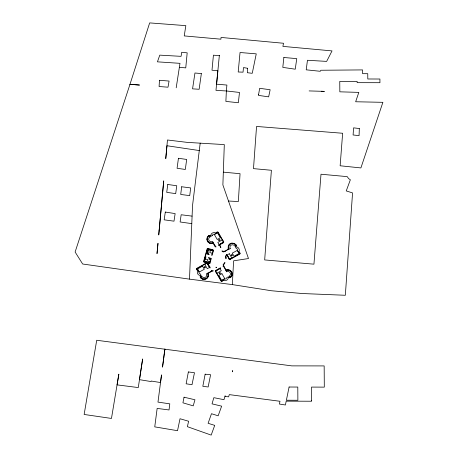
<?xml version="1.0" encoding="UTF-8"?>
<svg xmlns="http://www.w3.org/2000/svg" width="458" height="458" viewBox="0 0 458 458"><rect width="100%" height="100%" fill="white"/><g stroke="black" fill="none" stroke-linecap="round" stroke-linejoin="round"><path stroke-width="0.69" d="M232.343 284.601L233.603 260.825L248.488 258.541L222.88 184.906L224.306 144.591L200.192 143.159L192.526 205.568L189.498 279.14L232.343 284.601L271.268 290.727L302.051 293.521L345.332 295.273L352.563 192.915L346.237 190.923L350.37 179.748L348.63 178.62L347.233 176.633L320.995 174.223L313.942 264.174L264.672 259.932L271.399 170.279L253.492 168.63L256.549 126.448L342.636 133.261L340.139 165.773L360.904 167.926L382.888 102.323L355.654 101.762L358.82 92.384L339.836 91.823L339.756 81.409L357.148 81.444L357.16 82.663L379.945 82.703L379.917 79.022L367.803 78.982L367.751 73.692L362.621 73.675L362.564 69.914L320.846 70.246L320.257 71.288L306.213 69.828L307.455 60.273L326.651 61.389L332.027 50.901L282.884 46.378L283.525 43.27L221.054 37.442L220.888 39.188L184.236 35.913L185.839 25.642L149.663 22.9L129.98 84.312L75.112 252.009L82.658 264.014L189.498 279.14M208.379 275.693L208.046 273.409L211.642 271.417M228.199 246.713C229.532 250.555 223.464 252.089 221.901 250.95A9.2 9 13.3 0 1 223.006 251.877L223.435 251.883M176.193 87.816L179.988 63.336L157.438 61.841L159.779 55.137L181.076 56.345L181.7 52.275L187.185 52.847L185.753 67.881L179.37 67.32M208.356 275.836L208.081 276.764M196.471 268.691L196.516 269.247M228.25 246.433L228.496 245.643M240.129 253.652L240.084 253.2M207.159 237.771L206.93 239.271M231.983 275.407L232.212 273.907M231.977 275.413L231.13 276.838M207.211 237.628L207.829 236.551M208.081 276.775L207.829 277.262M211.562 271.01L211.751 270.352L211.94 270.833L213.291 270.833L211.751 271.354M228.502 245.631L228.748 245.144M207.714 273.266L211.539 271.044M224.935 262.818L223.882 264.318M207.823 277.267L206.93 278.327M228.754 245.139L229.252 244.469M226.527 254.997L226.504 255.026A2.29 2.244 13.3 0 1 225.697 255.776L225.485 256.142A9.2 9 13.3 0 1 225.76 258.598L226.103 258.615L226.097 257.877M223.882 264.318L223.407 264.833L223.991 266.436M229.252 244.463L230.105 243.748M231.124 276.844L229.779 277.834M208.213 236.128L208.636 235.773M196.625 268.445L206.569 262.926L203.965 262.199L203.564 261.587L207.234 248.579L207.812 248.396L213.136 249.85A8.725 8.536 13.3 0 0 212.672 250.045L207.474 248.831L203.924 261.547L208.922 263.224L209.226 263.596L208.911 263.745M206.924 278.332L206.358 278.733M239.906 254.001L229.905 259.537M208.642 235.767L209.363 235.338M223.487 242.734L219.485 244.944C220.561 245.351 221.529 249.324 220.258 246.902A2.279 2.227 13.3 0 0 219.296 245.23L219.159 245.133M230.111 243.742L231.399 243.187M215.615 270.466L220.464 267.787L220.636 268.079L215.666 271.067L221.351 280.903C222.393 281.847 224.655 278.893 221.924 281.367M206.352 278.739L205.854 278.991M209.993 236.185L210.537 235.881L209.421 235.32M215.993 246.873L213.302 242.9M219.153 245.127L218.678 245.391L218.506 245.093L223.475 242.105L217.79 232.275C215.764 232.916 215.186 232.744 217.722 231.8M228.748 249.272C227.128 249.289 224.935 251.808 224.678 251.768M235.67 245.706L236.042 245.499A4.008 3.922 13.3 0 0 230.752 243.782A4.008 3.922 13.3 0 0 228.863 248.894L228.891 248.997M200.907 276.701L200.535 276.907A4.008 3.922 13.3 0 0 205.831 278.624A4.008 3.922 13.3 0 0 207.714 273.512L207.72 273.512M229.149 276.993L228.605 277.29L229.538 277.771M212.918 242.786L212.93 242.78A4.008 3.922 13.3 0 1 207.686 240.885A4.008 3.922 13.3 0 1 209.386 235.71L209.638 236.128M226.212 270.392L226.223 270.386A4.008 3.922 13.3 0 1 231.456 272.292A4.008 3.922 13.3 0 1 229.756 277.468L229.544 277.101M205.848 278.996L203.489 279.306M215.89 246.919L215.151 246.742M229.779 259.583L229.315 259.531M226.887 269.819L226.115 270.065L224.014 266.47M231.542 243.152L234.055 243.347M223.452 266.224L222.966 266.401L223.664 266.613M227.036 269.791L229.796 270.186M224.918 262.806L224.638 262.652A9.2 9 13.3 0 1 223.132 264.615L223.126 265.039A2.29 2.244 13.3 0 1 223.43 266.092L223.487 266.224M221.615 281.418L221.357 281.349M309.127 90.919L324.367 91.371L321.31 91.274M228.502 201.033L238.349 201.531L240.055 173.702L223.327 172.145M200.192 143.159L187.213 142.375L167.462 139.993L165.762 158.645L166.947 145.736L199.293 150.556M192.051 216.124L181.173 214.756L180.109 221.975L191.782 223.63M203.203 279.26L202.528 279.059M213.004 250.818L210.503 250.131L209.821 252.576L212.323 253.268M205.247 258.93L207.749 259.617L207.068 262.068L204.566 261.375M210.004 243.255L213.027 243.112L215.128 246.707M209.999 243.255L209.34 242.992M202.516 279.059L202.133 278.888M234.193 243.404L236.133 244.996M229.807 270.186L230.288 270.466M202.127 278.888L200.982 278.063M209.209 242.923L208.854 242.706M208.842 242.7L208.001 241.961M230.3 270.472L231.324 271.428M223.67 266.619L225.88 270.329M200.976 278.058L200.696 277.754M207.995 241.956L207.732 241.629M200.696 277.748L200.444 277.411M208.911 263.739L207.6 263.207L210.102 267.272L210.022 268.05L206.959 263.144L196.951 268.628C196.098 270.506 199.064 271.222 196.522 269.258M231.41 271.548L231.639 271.897M207.732 241.624L207.503 241.274M236.139 245.001L236.42 245.482M229.04 259.302C227.752 255.072 225.307 254.138 226.097 257.877M221.059 281.08L215.334 271.165M200.438 277.405L200.163 276.924M240.061 253.148C237.885 250.383 240.261 253.079 239.689 253.738L229.658 259.257L226.561 254.356L226.263 254.522L226.533 254.992M218.088 232.103L223.819 242.059M231.639 271.903L231.885 272.401M207.503 241.269L207.251 240.771M235.532 246.02L235.876 246.627L236.437 245.522M201.051 276.397L200.707 275.779L200.146 276.901M231.891 272.407L232.206 273.758M207.251 240.765L206.936 239.414M223.424 251.86A2.29 2.244 13.3 0 1 224.494 251.574M311.606 400.326L311.6 401.231L286.193 401.151L285.408 404.986L279.386 404.048L279.987 401.277L229.315 394.624L228.588 396.88L225.004 396.285L225.141 395.838L223.979 399.685L213.817 397.676L212.043 403.87L221.643 406.16L218.145 415.807L211.481 413.711L208.104 423.301L214.71 425.373L211.184 435.1L187.374 426.673L188.627 421.245L180.017 418.744L177.521 430.697L154.747 426.867L157.151 408.404L169.031 409.962L169.792 403.836L157.976 402.113L161.519 374.902L160.512 382.55L151.169 381.033L151.088 381.566L139.484 379.659L142.633 358.952L138.276 387.571L117.065 384.869L118.845 374.18L111.466 418.446L84.14 414.461L96.712 340.265L291.775 365.873L324.161 365.919L324.304 387.13L311.497 387.084L311.606 400.326M216.422 267.398L215.913 267.569L215.953 267.232A8.816 8.628 13.3 0 0 216.462 267.254L216.422 267.398M204.096 261.575L209.621 263.236L209.861 263.653L211.27 258.426L208.516 257.608L208.424 257.934L210.903 258.615L209.707 262.909L204.48 261.472L206.014 256.915L205.482 256.806L204.102 261.541M206.283 253.686L209.054 254.591L209.146 254.264L206.673 253.583L207.863 249.284L213.09 250.726L211.556 255.283L212.088 255.387L213.605 250.165L213.182 250.4L207.686 248.917L206.289 253.652M359.324 128.543L359.072 135.631L353.095 134.978L353.582 127.845L359.324 128.543M157.025 253.532L157.976 243.398L157.025 253.532M226.372 90.965L225.874 101.407L238.337 102.735L239.494 92.442L226.372 90.965L215.981 90.358L217.859 70.738L211.991 70.234L213.428 55.172L219.319 55.71L219.365 55.286L216.577 84.169L226.893 85.056L226.372 90.965M247.578 68.282L247.343 72.707L252.249 73.309L256.251 53.849L240.038 52.51L238.2 71.992L243.038 72.164L243.479 67.578L247.578 68.282M159.476 80.287L159.086 86.516L168 87.197L169.076 81.055L159.476 80.287M159.109 230.843L158.743 234.983L163.718 180.87L159.109 230.843M283.857 57.485L282.798 67.383L295.244 69.192L296.761 58.635L283.857 57.485M181.677 186.761L180.71 194.461L189.721 195.623L190.688 187.923L181.677 186.761M163.787 357.372L162.533 367.116L164.897 348.973L163.787 357.372M167.777 184.482L166.718 192.354L175.695 193.625L176.754 185.759L167.777 184.482M178.448 158.273L177.074 168.275L185.307 169.454L186.681 159.458L178.448 158.273M201.36 73.572L199.127 89.27L192.566 88.846L194.953 73.011L201.36 73.572M165.304 212.048L164.159 219.829L174 221.174L175.133 213.594L165.304 212.048M258.593 94.48L258.444 95.379L268.651 96.856L270.146 89.745L259.675 88.314L258.593 94.48M188.358 371.948L186.131 383.804L192.005 384.703L194.473 372.72L188.358 371.948M205.144 374.186L202.82 386.323L208.155 386.97L210.6 374.73L205.144 374.186M184.042 397.189L182.925 402.822L193.219 405.857L194.959 399.771L184.042 397.189M289.101 387.01L286.382 400.223L297.877 400.263L297.797 387.056L289.101 387.01M232.698 370.722L232.441 371.759L232.698 370.722M207.268 252.398L207.027 253.268L208.276 253.618L208.522 252.747L207.268 252.398M209.295 258.581L209.054 259.451L210.302 259.795L210.548 258.925L209.295 258.581M198.062 270.088L198.051 270.1A3.372 3.303 13.3 0 0 201.211 275.533L200.295 273.936A1.729 1.689 13.3 0 1 198.99 271.686L198.062 270.088M238.526 252.306L237.593 250.721A1.729 1.689 13.3 0 0 236.288 248.476L235.372 246.873A3.372 3.303 13.3 0 1 238.526 252.306M212.415 235.498L210.794 236.391A3.372 3.303 13.3 0 1 216.302 233.34L214.693 234.238A1.729 1.689 13.3 0 0 212.415 235.498M217.487 232.824L214.361 234.553L217.229 239.482L220.35 237.759L217.487 232.824M222.348 239.912L217.848 242.397L219.136 244.618L223.636 242.127L222.348 239.912M230.265 248.562L228.891 249.324A4.185 4.093 13.3 0 1 230.437 243.748A4.185 4.093 13.3 0 1 236.139 245.316L234.765 246.078A2.593 2.542 13.3 0 0 231.221 245.104A2.593 2.542 13.3 0 0 230.265 248.562M206.947 262.989L204.697 264.237L207.274 268.674L209.524 267.432L206.947 262.989M202.522 266.172L197.518 268.932L199.31 272.012L204.308 269.252L202.522 266.172M229.303 253.732L227.054 254.974L229.635 259.411L231.885 258.169L229.303 253.732M237.267 250.394L232.269 253.154L234.061 256.234L239.059 253.474L237.267 250.394M201.818 276.329L200.444 277.09A4.185 4.093 13.3 0 0 206.146 278.659A4.185 4.093 13.3 0 0 207.692 273.082L206.318 273.844A2.593 2.542 13.3 0 1 205.356 277.302A2.593 2.542 13.3 0 1 201.818 276.329M220.006 268.56L215.506 271.044L216.794 273.266L221.294 270.775L220.006 268.56M221.912 273.689L218.792 275.418L221.655 280.348L224.781 278.624L221.912 273.689M224.449 278.939L222.84 279.838A3.372 3.303 13.3 0 0 228.347 276.798L226.727 277.68A1.729 1.689 13.3 0 1 224.449 278.933M139.387 85.045L129.98 84.312L139.387 85.045M209.987 236.969L209.197 235.612A4.185 4.093 13.3 0 0 207.651 241.189A4.185 4.093 13.3 0 0 213.354 242.763L212.564 241.406A2.593 2.542 13.3 0 1 209.025 240.433A2.593 2.542 13.3 0 1 209.987 236.969M226.578 271.766L225.788 270.415A4.185 4.093 13.3 0 1 231.49 271.983A4.185 4.093 13.3 0 1 229.945 277.559L229.155 276.208A2.593 2.542 13.3 0 0 230.116 272.745A2.593 2.542 13.3 0 0 226.578 271.766M218.85 240.41A0.664 0.647 13.3 0 0 219.954 240.135A0.664 0.647 13.3 0 0 219.147 239.328A0.664 0.647 13.3 0 0 218.85 240.41M231.336 255.656A0.664 0.647 13.3 0 0 232.446 255.375A0.664 0.647 13.3 0 0 231.639 254.568A0.664 0.647 13.3 0 0 231.336 255.656M219.353 273.672A0.664 0.647 13.3 0 0 220.464 273.397A0.664 0.647 13.3 0 0 219.657 272.59A0.664 0.647 13.3 0 0 219.353 273.672M204.302 267.661A0.664 0.647 13.3 0 0 205.413 267.38A0.664 0.647 13.3 0 0 204.6 266.573A0.664 0.647 13.3 0 0 204.302 267.661M208.573 262.159A0.635 0.618 13.3 0 0 209.632 261.896A0.635 0.618 13.3 0 0 208.859 261.123A0.635 0.618 13.3 0 0 208.573 262.159M208.104 250.904A0.635 0.618 13.3 0 0 209.163 250.641A0.635 0.618 13.3 0 0 208.39 249.868A0.635 0.618 13.3 0 0 208.104 250.904"/></g></svg>
